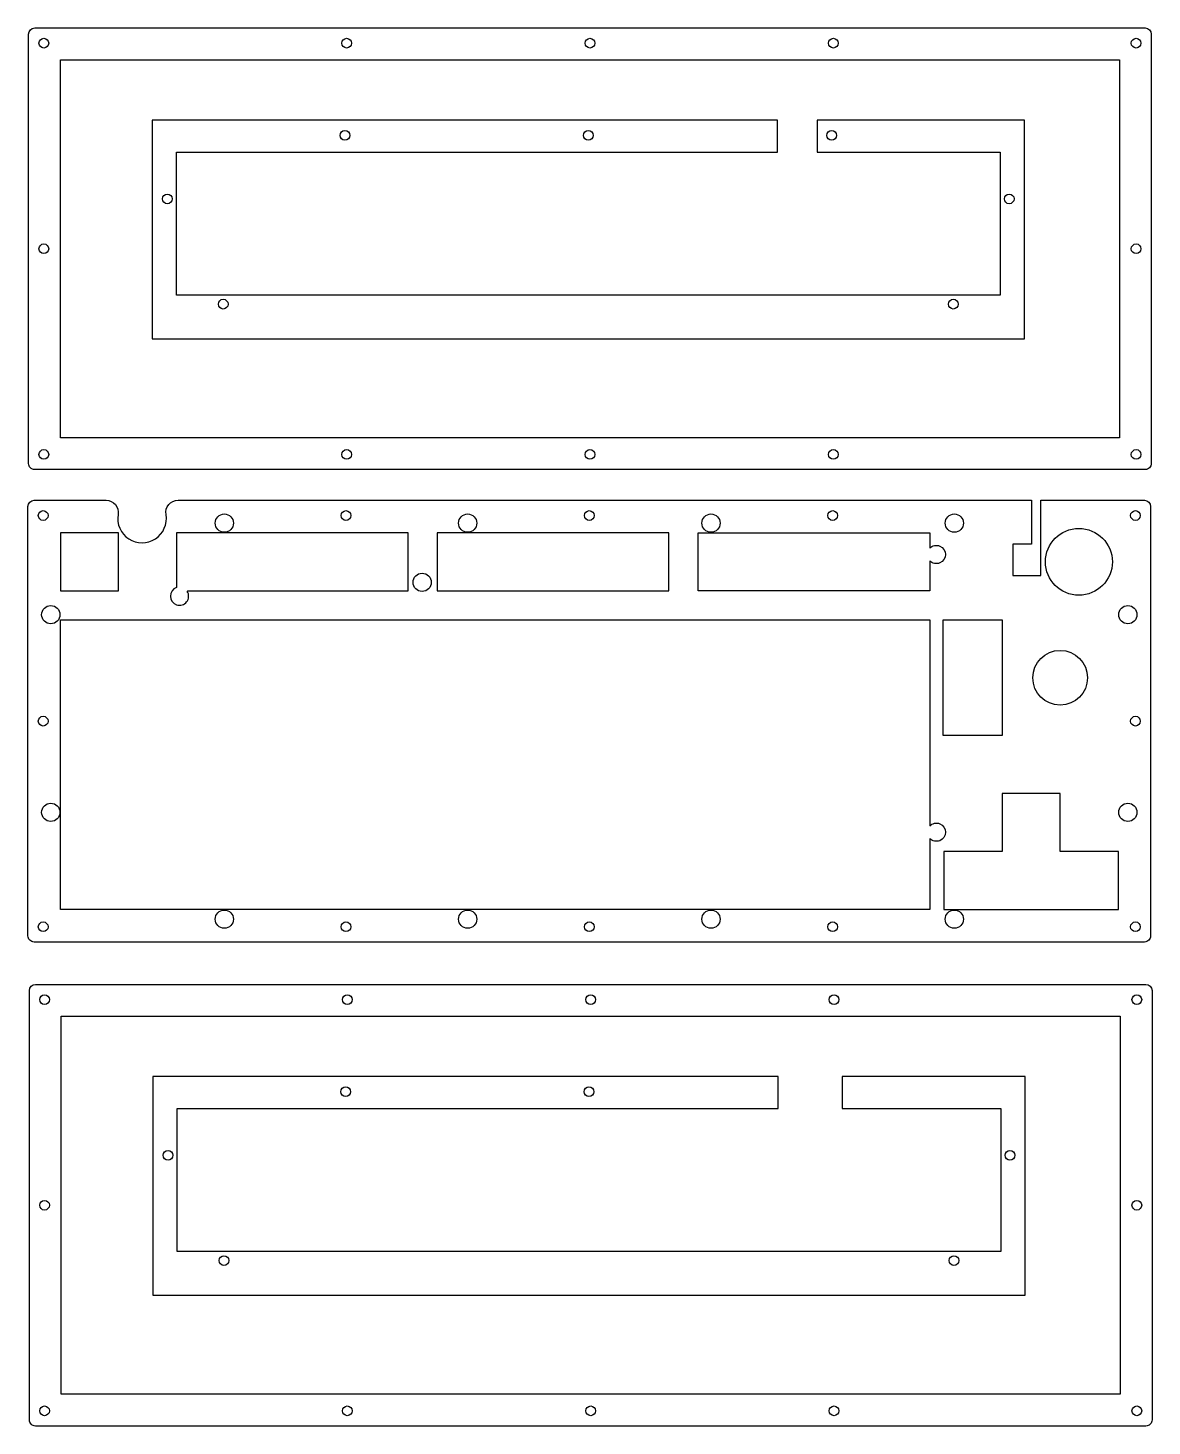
# Model space of a CAD drawing. Header units: millimetres. Extents: x 50 to 419, y 1 to 461.
import ezdxf

# ---------------------------------------------------------------- set-up
doc = ezdxf.new("R2010")
doc.units = ezdxf.units.MM
doc.layers.get('0').update_dxf_attribs({"linetype": 'CONTINUOUS'})

msp = doc.modelspace()

# ---------------------------------------------------------------- linework, layer by layer
msp.add_line((408, 189.88), (408, 189.88))
for points in [[(49.88, 458.69, -0.414198), (51.88, 460.69), (416.95, 460.69, -0.414206), (418.95, 458.69), (418.95, 317.46, -0.414223), (416.95, 315.46), (51.88, 315.46, -0.414214), (49.88, 317.46)], [(51.67, 160.15, -0.414214), (49.67, 162.15), (49.67, 303.38, -0.414087), (51.67, 305.38), (75.34, 305.38, -0.464169), (79.28, 300.71, 1.183279), (95.05, 300.71, -0.464169), (99, 305.38), (379.56, 305.38), (379.56, 290.97), (373.45, 290.97), (373.45, 280.64), (382.66, 280.64), (382.66, 305.38), (416.73, 305.38, -0.414212), (418.73, 303.38), (418.73, 162.15, -0.41434), (416.73, 160.15)], [(98.49, 294.65), (98.49, 276.68, 2.8586), (102.02, 275.45), (102.23, 275.65), (174.64, 275.65), (174.64, 294.65)], [(346.09, 289.62, -2.522448), (346.09, 285.51), (346.09, 275.65), (269.94, 275.65), (269.94, 294.65), (346.09, 294.65)], [(346.09, 198.31, -2.522447), (346.09, 194.19), (346.09, 170.88), (60.39, 170.88), (60.39, 266.08), (346.09, 266.08)], [(52.12, 1, -0.414214), (50.12, 3), (50.12, 144.22, -0.414198), (52.12, 146.22), (417.18, 146.22, -0.414206), (419.18, 144.22), (419.18, 3, -0.414223), (417.18, 1)]]:
    msp.add_lwpolyline(points, format="xyb", close=True)
for points in [[(408.45, 325.96), (60.38, 325.96), (60.38, 450.19), (408.45, 450.19)], [(369.23, 419.88), (369.23, 372.88), (98.47, 372.88), (98.47, 419.88), (296.09, 419.88), (296.09, 430.38), (90.47, 430.38), (90.47, 358.45), (377.23, 358.45), (377.23, 430.38), (309.09, 430.38), (309.09, 419.88)], [(60.39, 275.66), (79.39, 275.65), (79.39, 294.65), (60.39, 294.65)], [(184.22, 275.65), (260.37, 275.65), (260.37, 294.65), (184.22, 294.65)], [(369.9, 266.08), (369.9, 228.03), (350.57, 228.03), (350.57, 266.08)], [(369.95, 189.93), (369.9, 189.88), (350.7, 189.88), (350.7, 170.88), (408.2, 170.88), (408.2, 189.88), (389, 189.88), (389, 189.88), (388.95, 189.93), (388.95, 208.93), (369.95, 208.93)], [(408.68, 135.72), (408.68, 11.5), (60.62, 11.5), (60.62, 135.72)], [(296.32, 115.91), (90.7, 115.91), (90.7, 43.98), (377.47, 43.98), (377.47, 115.91), (317.32, 115.91), (317.32, 105.41), (369.47, 105.41), (369.47, 58.41), (98.7, 58.41), (98.7, 105.41), (296.32, 105.41)]]:
    msp.add_lwpolyline(points, close=True)
for centre, radius in [((54.88, 455.69), 1.6), ((154.42, 455.69), 1.6), ((234.42, 455.69), 1.6), ((314.42, 455.69), 1.6), ((413.95, 455.69), 1.6), ((153.85, 425.38), 1.6), ((233.85, 425.38), 1.6), ((313.85, 425.38), 1.6), ((95.47, 404.49), 1.6), ((372.23, 404.49), 1.6), ((54.88, 388.08), 1.6), ((413.95, 388.08), 1.6), ((113.85, 369.88), 1.6), ((353.85, 369.88), 1.6), ((54.88, 320.46), 1.6), ((154.42, 320.46), 1.6), ((234.42, 320.46), 1.6), ((314.42, 320.46), 1.6), ((413.95, 320.46), 1.6), ((54.67, 300.38), 1.6), ((114.2, 297.88), 3), ((154.2, 300.38), 1.6), ((194.2, 297.88), 3), ((234.2, 300.38), 1.6), ((274.2, 297.88), 3), ((314.2, 300.38), 1.6), ((354.2, 297.88), 3), ((413.73, 300.38), 1.6), ((395.14, 285.15), 11), ((179.24, 278.42), 3), ((57.17, 267.77), 3), ((411.23, 267.77), 3), ((388.98, 247.05), 9), ((54.67, 232.77), 1.6), ((413.73, 232.77), 1.6), ((57.17, 202.77), 3), ((411.23, 202.77), 3), ((114.2, 167.65), 3), ((194.2, 167.65), 3), ((274.2, 167.65), 3), ((354.2, 167.65), 3), ((54.67, 165.15), 1.6), ((154.2, 165.15), 1.6), ((234.2, 165.15), 1.6), ((314.2, 165.15), 1.6), ((413.73, 165.15), 1.6), ((55.12, 141.22), 1.6), ((154.65, 141.22), 1.6), ((234.65, 141.22), 1.6), ((314.65, 141.22), 1.6), ((414.18, 141.22), 1.6), ((154.08, 110.91), 1.6), ((234.08, 110.91), 1.6), ((95.7, 90.03), 1.6), ((372.47, 90.03), 1.6), ((55.12, 73.61), 1.6), ((414.18, 73.61), 1.6), ((114.08, 55.41), 1.6), ((354.08, 55.41), 1.6), ((55.12, 6), 1.6), ((154.65, 6), 1.6), ((234.65, 6), 1.6), ((314.65, 6), 1.6), ((414.18, 6), 1.6)]:
    msp.add_circle(centre, radius)

doc.saveas('drawing.dxf')
